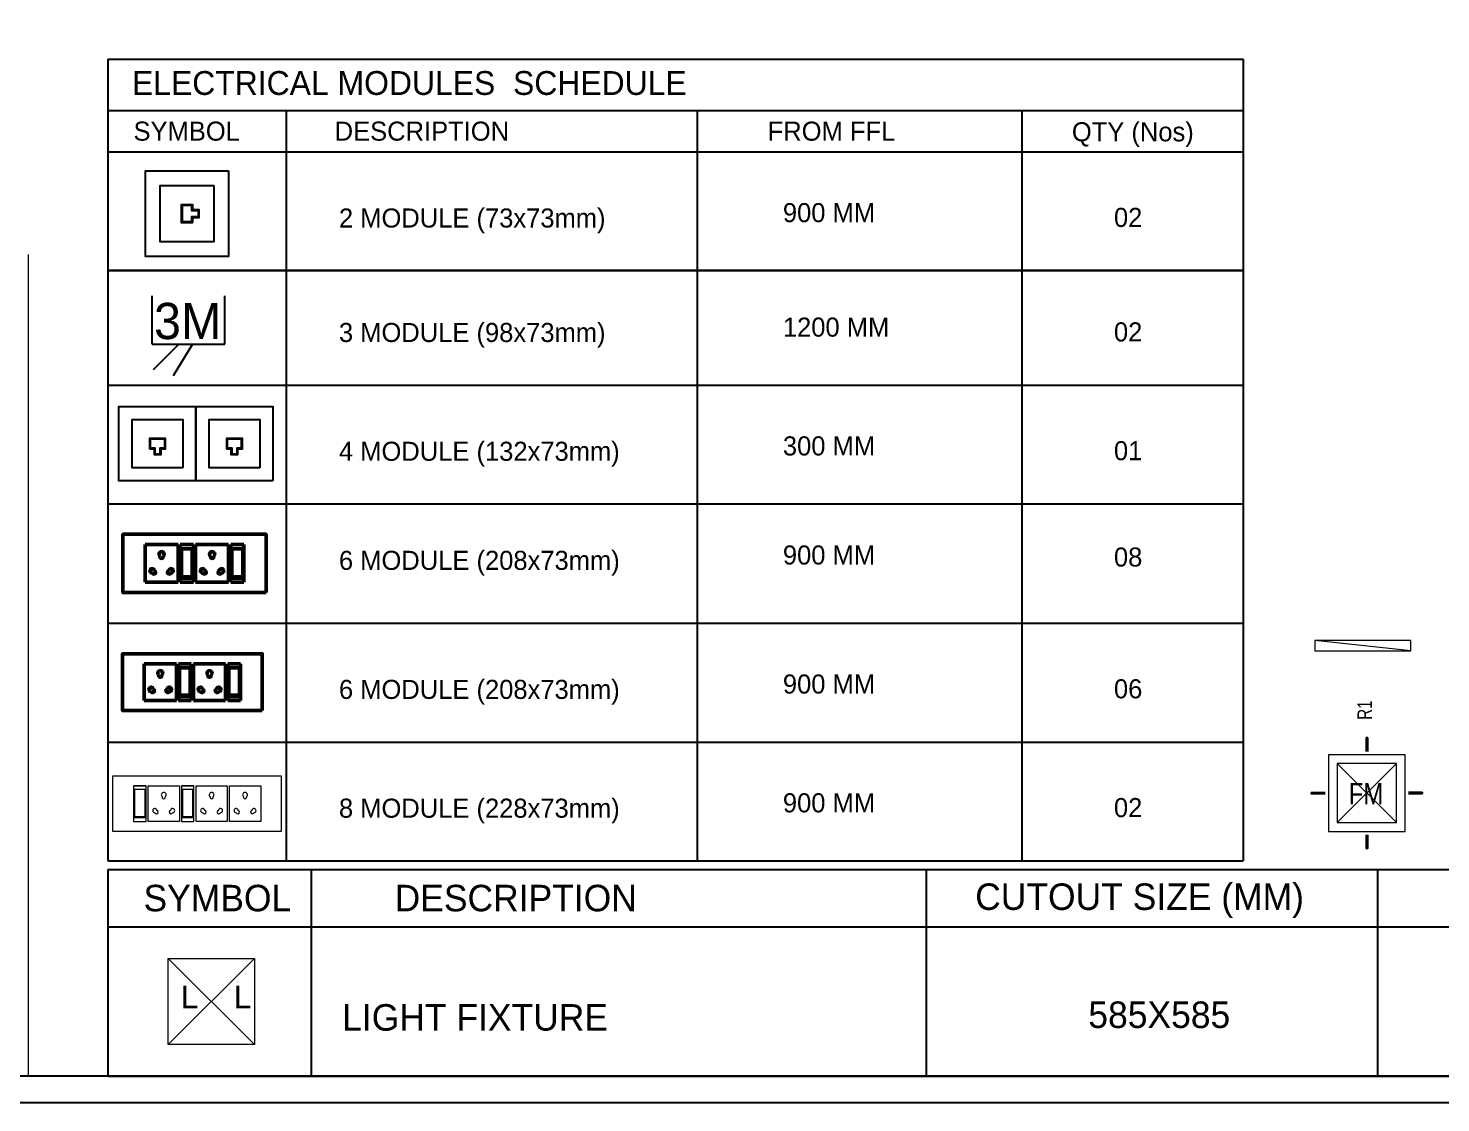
# Model space of a CAD drawing. Header units: millimetres. Extents: x 1327414 to 2124380, y -346496 to -91575.
# Drawn here: x 2096652 to 2107684, y -266856 to -258461 of the extents above; entities that cross this region are included whole.
import ezdxf

# ---------------------------------------------------------------- set-up
doc = ezdxf.new("R2010")
doc.units = ezdxf.units.MM
doc.header["$LTSCALE"] = 600
doc.header["$MEASUREMENT"] = 0
doc.linetypes.add('DASHED', pattern=[0.75, 0.5, -0.25])
for name, color, linetype, lineweight in [('ELBOW_FLANGE', 7, 'Continuous', 0), ('ELE. 2N0S OF 6-16 UPS SOCKETS', 191, 'Continuous', 15), ('MEP_HVAC_RA_RAISERS', 3, 'Continuous', 0), ('Supply Diffusers', 3, 'Continuous', 0)]:
    doc.layers.add(name, color=color, linetype=linetype, lineweight=lineweight)
for name, color, linetype in [('ELE-3M UPS P.SB', 3, 'Continuous'), ('ELE-8M 6-16A UPS SOCKET', 223, 'Continuous'), ('ELE.LAN POINT', 3, 'Continuous'), ('MEP_HVAC_SUPPLY_DIFFUSER', 5, 'Continuous'), ('RCP Legend', 7, 'Continuous')]:
    doc.layers.add(name, color=color, linetype=linetype)
doc.layers.add('ELE-42W EMERGENCY DOWN LIGHT', color=7, linetype='Continuous', lineweight=0, true_color=0x608ec6)
doc.styles.add('ARIAL', font='')
doc.styles.add('ARIEL', font='', dxfattribs={"width": 0.75})
doc.styles.add('ROMAN', font='', dxfattribs={"width": 0.8})
doc.styles.get("Standard").update_dxf_attribs({"font": ''})
doc.styles.get('ARIAL').set_extended_font_data('Arial')
doc.styles.get('ARIEL').set_extended_font_data('SansSerif')
doc.styles.get('ROMAN').set_extended_font_data('Arial')
doc.styles.get('Standard').set_extended_font_data('Stylus BT')

# ---------------------------------------------------------------- blocks, each defined once
blk = doc.blocks.new('54W EME')
for p, q in [((-292.5, 292.5), (292.5, -292.5)), ((292.5, 292.5), (-292.5, -292.5))]:
    blk.add_line(p, q)
at = {"layer": 'ELE-42W EMERGENCY DOWN LIGHT'}
blk.add_lwpolyline([(-292.5, -292.5), (-292.5, 292.5), (292.5, 292.5), (292.5, -292.5)], close=True, dxfattribs=at)
at = {"char_height": 154, "width": 324.958, "attachment_point": 1, "style": 'ARIAL'}
for insert in [(-206.9, 107), (152.9, 107)]:
    blk.add_mtext('L', dxfattribs=dict(at, insert=insert))
blk = doc.blocks.new('Voice')
at = {"layer": 'ELE.LAN POINT', "color": 3}
for points in [[(0, -31.8), (127.9, -31.8), (127.9, 92), (0, 92)], [(21.9, -10), (106, -10), (106, 70.1), (21.9, 70.1)], [(77.3, 21.4), (69.7, 21.4), (69.7, 11.7), (58.1, 11.7), (58.1, 21.4), (50.6, 21.4), (50.6, 38.7), (77.3, 38.7)], [(75.9, 22.8), (68.4, 22.8), (68.4, 13), (59.5, 13), (59.5, 22.8), (52, 22.8), (52, 37.4), (75.9, 37.4)]]:
    blk.add_lwpolyline(points, close=True, dxfattribs=at)
blk = doc.blocks.new('543E')
at = {"layer": 'ELE. 2N0S OF 6-16 UPS SOCKETS', "color": 72, "linetype": 'ByBlock'}
for p, q in [((-123.5, -57), (-123.5, -90.8)), ((-26.5, -57), (-123.5, -57)), ((-26.5, -57), (-123.5, -57)), ((-113, -59.8), (-113, -88)), ((-37, -59.8), (-113, -59.8)), ((-109.6, -59.8), (-109.6, -88)), ((-37, -88), (-37, -59.8)), ((-26.5, -57), (-26.5, -90.8)), ((-26.5, -90.8), (-26.5, -57)), ((-123.5, -90.8), (-26.5, -90.8)), ((-123.5, -96.4), (-26.5, -96.4)), ((-123.5, -181.4), (-123.5, -96.4)), ((-113, -88), (-37, -88)), ((-26.5, -96.4), (-26.5, -181.4)), ((-26.5, -181.4), (-123.5, -181.4)), ((-123.5, -187.1), (-123.5, -220.9)), ((-26.5, -187.1), (-123.5, -187.1)), ((-26.5, -187.1), (-123.5, -187.1)), ((-113, -189.9), (-113, -218)), ((-37, -189.9), (-113, -189.9)), ((-109.6, -189.9), (-109.6, -218)), ((-37, -218), (-37, -189.9)), ((-26.5, -187.1), (-26.5, -220.9)), ((-26.5, -220.9), (-26.5, -187.1)), ((-123.5, -220.9), (-26.5, -220.9)), ((-123.5, -311.5), (-123.5, -226.5)), ((-123.5, -226.5), (-26.5, -226.5)), ((-113, -218), (-37, -218)), ((-26.5, -226.5), (-26.5, -311.5)), ((-26.5, -311.5), (-123.5, -311.5)), ((-123.5, -402.2), (-123.5, -317.1)), ((-123.5, -317.1), (-26.5, -317.1)), ((-26.5, -317.1), (-26.5, -402.2)), ((-26.5, -402.2), (-123.5, -402.2))]:
    blk.add_line(p, q, dxfattribs=at)
blk.add_lwpolyline([(-150, 0), (-150, -459.1), (0, -459.1), (0, 0)], close=True, dxfattribs=at)
for centre, radius, start, end in [((-97.9, -119.2), 4.6, 112.6838, 345.0951), ((-93.9, -114.7), 5.7, 275.2689, 182.51), ((-57.7, -138.9), 4.22, 71.4031, 288.5969), ((-51, -138.9), 6.62, 217.1584, 142.8416), ((-97.9, -158.6), 4.6, 14.9049, 247.3162), ((-93.9, -163.1), 5.7, 177.49, 84.7311), ((-97.9, -249.3), 4.6, 112.6838, 345.0951), ((-93.9, -244.8), 5.7, 275.2689, 182.51), ((-57.7, -269), 4.22, 71.4031, 288.5969), ((-51, -269), 6.62, 217.1584, 142.8416), ((-97.9, -288.7), 4.6, 14.9049, 247.3162), ((-93.9, -293.2), 5.7, 177.49, 84.7311), ((-97.9, -339.9), 4.6, 112.6838, 345.0951), ((-93.9, -335.4), 5.7, 275.2689, 182.51), ((-97.9, -379.4), 4.6, 14.9049, 247.3162), ((-93.9, -383.9), 5.7, 177.49, 84.7311), ((-57.7, -359.7), 4.22, 71.4031, 288.5969), ((-51, -359.7), 6.62, 217.1584, 142.8416)]:
    blk.add_arc(centre, radius, start, end, dxfattribs=at)
blk = doc.blocks.new('3M UPS SB')
at = {"layer": 'ELE-3M UPS P.SB', "color": 3}
for p, q in [((-133.8, 160), (-69.3, 265.2)), ((-88.2, 160), (-3.4, 244.9)), ((-240, 160), (-240, 0)), ((0, 160), (-240, 160)), ((0, 160), (0, 0))]:
    blk.add_line(p, q, dxfattribs=at)
blk.add_text('3M', height=120, rotation=180, dxfattribs=at).set_placement((-6, 143))
blk = doc.blocks.new('6MODULE-UPS')
at = {"layer": 'ELE. 2N0S OF 6-16 UPS SOCKETS', "color": 223, "lineweight": 50}
for p, q in [((-5.7, 91.9), (-5.7, 19.7)), ((-5.7, 91.9), (-5.7, 19.7)), ((19.4, 91.9), (-5.7, 91.9)), ((-5.7, 91.9), (19.4, 91.9)), ((-3.6, 84), (-3.6, 27.6)), ((17.3, 84), (-3.6, 84)), ((17.3, 27.6), (17.3, 84)), ((19.4, 19.7), (19.4, 91.9)), ((23.6, 91.9), (86.9, 91.9)), ((23.6, 19.7), (23.6, 91.9)), ((86.9, 91.9), (86.9, 19.7)), ((91.1, 91.9), (91.1, 19.7)), ((91.1, 91.9), (91.1, 19.7)), ((116.2, 91.9), (91.1, 91.9)), ((91.1, 91.9), (116.2, 91.9)), ((93.2, 84), (93.2, 27.6)), ((114.1, 84), (93.2, 84)), ((114.1, 27.6), (114.1, 84)), ((116.2, 19.7), (116.2, 91.9)), ((120.4, 19.7), (120.4, 91.9)), ((120.4, 91.9), (183.6, 91.9)), ((183.6, 91.9), (183.6, 19.7)), ((-3.6, 30.1), (17.3, 30.1)), ((93.2, 30.1), (114.1, 30.1)), ((-5.7, 19.7), (19.4, 19.7)), ((-3.6, 27.6), (17.3, 27.6)), ((86.9, 19.7), (23.6, 19.7)), ((91.1, 19.7), (116.2, 19.7)), ((93.2, 27.6), (114.1, 27.6)), ((183.6, 19.7), (120.4, 19.7))]:
    blk.add_line(p, q, dxfattribs=at)
blk.add_lwpolyline([(-48.1, 0), (226, 0), (226, 111.6), (-48.1, 111.6)], close=True, dxfattribs=at)
for centre, radius, start, end in [((55.3, 73.6), 4.92, 307.1584, 232.8416), ((55.3, 68.7), 3.14, 161.4031, 18.5969), ((152, 73.6), 4.92, 307.1584, 232.8416), ((152, 68.7), 3.14, 161.4031, 18.5969), ((37.2, 41.7), 4.24, 5.2689, 272.51), ((40.6, 38.8), 3.42, 202.6838, 75.0951), ((69.9, 38.8), 3.42, 104.9049, 337.3162), ((73.3, 41.7), 4.24, 267.49, 174.7311), ((134, 41.7), 4.24, 5.2689, 272.51), ((137.3, 38.8), 3.42, 202.6838, 75.0951), ((166.7, 38.8), 3.42, 104.9049, 337.3162), ((170, 41.7), 4.24, 267.49, 174.7311)]:
    blk.add_arc(centre, radius, start, end, dxfattribs=at)
blk = doc.blocks.new('5Y3AQY')
at = {"layer": 'ELE. 2N0S OF 6-16 UPS SOCKETS', "color": 72, "lineweight": 50}
for p, q in [((-311.5, -26.5), (-277.7, -26.5)), ((-311.5, -123.5), (-311.5, -26.5)), ((-311.5, -123.5), (-311.5, -26.5)), ((-277.7, -26.5), (-277.7, -123.5)), ((-272.1, -26.5), (-272.1, -123.5)), ((-187.1, -26.5), (-272.1, -26.5)), ((-187.1, -123.5), (-187.1, -26.5)), ((-181.4, -26.5), (-147.6, -26.5)), ((-181.4, -123.5), (-181.4, -26.5)), ((-181.4, -123.5), (-181.4, -26.5)), ((-147.6, -26.5), (-147.6, -123.5)), ((-57, -26.5), (-142, -26.5)), ((-142, -26.5), (-142, -123.5)), ((-57, -123.5), (-57, -26.5)), ((-308.7, -37), (-280.5, -37)), ((-308.7, -113), (-308.7, -37)), ((-308.7, -40.4), (-280.5, -40.4)), ((-280.5, -37), (-280.5, -113)), ((-178.6, -37), (-150.4, -37)), ((-178.6, -113), (-178.6, -37)), ((-178.6, -40.4), (-150.4, -40.4)), ((-150.4, -37), (-150.4, -113)), ((-311.5, -123.5), (-277.7, -123.5)), ((-277.7, -123.5), (-311.5, -123.5)), ((-280.5, -113), (-308.7, -113)), ((-272.1, -123.5), (-187.1, -123.5)), ((-181.4, -123.5), (-147.6, -123.5)), ((-147.6, -123.5), (-181.4, -123.5)), ((-150.4, -113), (-178.6, -113)), ((-142, -123.5), (-57, -123.5))]:
    blk.add_line(p, q, dxfattribs=at)
blk.add_lwpolyline([(-368.5, 0), (0, 0), (0, -150), (-368.5, -150)], close=True, dxfattribs=at)
for centre, radius, start, end in [((-253.8, -56.1), 5.7, 87.49, 354.7311), ((-249.3, -52.1), 4.6, 284.9049, 157.3162), ((-209.8, -52.1), 4.6, 22.6838, 255.0951), ((-205.3, -56.1), 5.7, 185.2689, 92.51), ((-123.7, -56.1), 5.7, 87.49, 354.7311), ((-119.2, -52.1), 4.6, 284.9049, 157.3162), ((-79.7, -52.1), 4.6, 22.6838, 255.0951), ((-75.2, -56.1), 5.7, 185.2689, 92.51), ((-229.6, -99), 6.62, 127.1584, 52.8416), ((-229.6, -92.3), 4.22, 341.4031, 198.5969), ((-99.5, -99), 6.62, 127.1584, 52.8416), ((-99.5, -92.3), 4.22, 341.4031, 198.5969)]:
    blk.add_arc(centre, radius, start, end, dxfattribs=at)
blk = doc.blocks.new('FM3')
at = {"layer": 'Supply Diffusers'}
for p, q in [((235, -235), (-235, 235)), ((-235, -235), (235, 235))]:
    blk.add_line(p, q, dxfattribs=at)
at = {"layer": 'Supply Diffusers', "color": 7}
for points in [[(1, 451, 0, 150, 0), (1, 391, 25, 25, 0), (1, 330, 25, 25, 0)], [(-451, -1, 0, 150, 0), (-391, -1, 25, 25, 0), (-330, -1, 25, 25, 0)], [(451, 1, 0, 150, 0), (390, 1, 25, 25, 0), (330, 1, 25, 25, 0)], [(1, -451, 0, 150, 0), (1, -390, 25, 25, 0), (1, -330, 25, 25, 0)]]:
    blk.add_lwpolyline(points, format="xyseb", dxfattribs=at)
at = {"layer": 'Supply Diffusers', "linetype": 'DASHED', "ltscale": 5}
blk.add_lwpolyline([(-305, -305), (305, -305), (305, 305), (-305, 305)], close=True, dxfattribs=at)
at = {"layer": 'Supply Diffusers'}
blk.add_lwpolyline([(-235, -235), (235, -235), (235, 235), (-235, 235)], close=True, dxfattribs=at)
at = {"layer": 'Supply Diffusers', "style": 'ROMAN', "width": 0.8}
blk.add_text('FM', height=170, dxfattribs=at).set_placement((-144, -90))
blk = doc.blocks.new('SA DIFFUSER 600X600MM')
at = {"layer": 'Supply Diffusers', "color": 1, "xscale": 0.9836065573758823, "yscale": 0.9836065573758823, "zscale": 0.9836065573758823}
blk.add_blockref('FM3', (1302830, -127949, 14385), dxfattribs=at)

msp = doc.modelspace()

# ---------------------------------------------------------------- linework, layer by layer
for points in [[(2124380.5, -238045.4), (2124380.5, -266855.7), (2083807.4, -266855.7), (2083807.4, -238045.4)], [(2124171.8, -238254.1), (2124171.8, -266647.1), (2084016, -266647.1), (2084016, -238254.1)]]:
    msp.add_lwpolyline(points, close=True)
at = {"layer": 'ELBOW_FLANGE'}
msp.add_line((2096651.6, -260228.7), (2096651.6, -266647.1), dxfattribs=at)
at = {"layer": 'MEP_HVAC_RA_RAISERS'}
msp.add_line((2107450.7, -263324.3), (2106700.7, -263244.3), dxfattribs=at)
msp.add_lwpolyline([(2107450.7, -263244.3), (2106700.7, -263244.3), (2106700.7, -263324.3), (2107450.7, -263324.3)], close=True, dxfattribs=at)
at = {"layer": 'MEP_HVAC_RA_RAISERS', "lineweight": 25}
msp.add_lwpolyline([(2107110.9, -263347.7, 0, 66.4, 0), (2107110.9, -263425.2, 0, 0, 0), (2107110.9, -263551.8, 0, 0, 0), (2107211, -263551.8, 0, 0, 0), (2106935.9, -263616.2, 0, 0, 0), (2107088.2, -263616.2, 0, 0, 0), (2107088.2, -263711.7, 0, 0, 0)], format="xyseb", dxfattribs=at)
at = {"layer": 'RCP Legend', "lineweight": -3, "ltscale": 250}
for p, q in [((2097272.9, -258701.2), (2106141.5, -258701.2)), ((2097272.9, -259104), (2106141.5, -259104)), ((2097272.9, -265033.4), (2109590.4, -265033.4))]:
    msp.add_line(p, q, dxfattribs=at)
at = {"layer": 'RCP Legend', "lineweight": -3}
for p, q in [((2097272.9, -258701.2), (2097272.9, -264965.3)), ((2106141.5, -258701.2), (2106141.5, -264965.3)), ((2098666.1, -259104), (2098666.1, -264965.3)), ((2101875.2, -259104), (2101875.2, -264965.3)), ((2104412.4, -259104), (2104412.4, -264965.3)), ((2097272.9, -259426.2), (2106141.5, -259426.2)), ((2097272.9, -260354.4), (2106141.5, -260354.4)), ((2097272.9, -260354.4), (2106141.5, -260354.4)), ((2097272.9, -260354.4), (2106141.5, -260354.4)), ((2106141.5, -260354.4), (2097272.9, -260354.4)), ((2097272.9, -260354.4), (2106141.5, -260354.4)), ((2097272.9, -261248.7), (2106141.5, -261248.7)), ((2097272.9, -262176.8), (2106141.5, -262176.8)), ((2097272.9, -263109.1), (2106141.5, -263109.1)), ((2097272.9, -264037.2), (2106141.5, -264037.2)), ((2097272.9, -264965.3), (2106141.5, -264965.3)), ((2097272.9, -265033.4), (2097272.9, -266647.1)), ((2098860.1, -265033.4), (2098860.1, -266647.1)), ((2103665, -265033.4), (2103665, -266647.1)), ((2107188.9, -265033.4), (2107188.9, -266647.1)), ((2097272.9, -265481), (2109590.4, -265481)), ((2097272.9, -266647.1), (2109590.4, -266647.1))]:
    msp.add_line(p, q, dxfattribs=at)

# ---------------------------------------------------------------- block references
at = {"layer": 'ELE-3M UPS P.SB', "color": 6, "xscale": 2.35839843750162, "yscale": 2.35839843750162, "zscale": 2.35839843750162, "rotation": 179.9999999999999}
msp.add_blockref('3M UPS SB', (2097619.9, -260552.2), dxfattribs=at)
at = {"layer": 'ELE-42W EMERGENCY DOWN LIGHT', "linetype": 'ByBlock', "xscale": 1.15, "yscale": 1.15, "zscale": 1.15}
msp.add_blockref('54W EME', (2098081.7, -266063.9), dxfattribs=at)
at = {"layer": 'ELE-8M 6-16A UPS SOCKET', "color": 254, "linetype": 'ByBlock', "true_color": 0xdebad0, "xscale": 2.875, "yscale": 2.875, "zscale": 2.875, "rotation": 90}
msp.add_blockref('543E', (2097310.7, -264303.2), dxfattribs=at)
at = {"layer": 'ELE. 2N0S OF 6-16 UPS SOCKETS', "color": 3, "linetype": 'ByBlock', "xscale": 3.035510417077101, "yscale": 3.035510417077101, "zscale": 3.035510417077101, "rotation": 180}
msp.add_blockref('5Y3AQY', (2097390.8, -262869.9), dxfattribs=at)
at = {"layer": 'ELE. 2N0S OF 6-16 UPS SOCKETS', "xscale": -3.979694104643648, "yscale": 3.979694104643648, "zscale": 3.979694104643648, "rotation": 359.9999999999996}
msp.add_blockref('6MODULE-UPS', (2098287.4, -263791.9), dxfattribs=at)
at = {"layer": 'ELE.LAN POINT', "color": 7, "xscale": -5.223675031961998, "yscale": 5.223675031961998, "zscale": 5.223675031961998, "rotation": 89.99999999999918}
msp.add_blockref('Voice', (2098048.7, -259575.2), dxfattribs=at)
at = {"layer": 'ELE.LAN POINT', "color": 7, "xscale": -4.701307528765799, "yscale": 4.701307528765799, "zscale": 4.701307528765799}
for p in [(2097961.7, -261847.3), (2098562.8, -261847.3)]:
    msp.add_blockref('Voice', p, dxfattribs=at)
at = {"layer": 'MEP_HVAC_SUPPLY_DIFFUSER'}
msp.add_blockref('SA DIFFUSER 600X600MM', (804276.5, -136487.2, -14384.8), dxfattribs=at)

# ---------------------------------------------------------------- texts
at = {"layer": 'MEP_HVAC_RA_RAISERS', "lineweight": 25, "insert": (2107033.2, -263863.4), "char_height": 112.5, "width": 174.151, "attachment_point": 1, "rotation": 90, "style": 'ARIEL'}
msp.add_mtext('R1', dxfattribs=at)
at = {"layer": 'RCP Legend', "lineweight": -3}
for s, height, p in [('ELECTRICAL MODULES  SCHEDULE', 186.3, (2097461.4, -258981.7)), ('SYMBOL', 149.04, (2097473.8, -259339.2)), ('DESCRIPTION', 149.04, (2099045, -259339.2)), (' FROM FFL', 149.04, (2102371.5, -259339.2)), ('QTY (Nos)', 149.04, (2104802.6, -259344.2)), ('2 MODULE (73x73mm)', 149.04, (2099078.3, -260017.8)), ('900 MM', 149.04, (2102545.6, -259976)), ('02', 149.04, (2105131.3, -260013.2)), ('3 MODULE (98x73mm)', 149.04, (2099078.3, -260912.1)), ('1200 MM', 149.04, (2102545.6, -260870.3)), ('02', 149.04, (2105131.3, -260907.6)), ('300 MM', 149.04, (2102545.6, -261798.4)), ('4 MODULE (132x73mm)', 149.04, (2099078.3, -261840.2)), ('01', 149.04, (2105131.3, -261835.7)), ('6 MODULE (208x73mm)', 149.04, (2099078.3, -262692.5)), ('900 MM', 149.04, (2102545.6, -262650.6)), ('08', 149.04, (2105131.3, -262666.5)), ('6 MODULE (208x73mm)', 149.04, (2099078.3, -263700.6)), ('900 MM', 149.04, (2102545.6, -263658.8)), ('06', 149.04, (2105131.3, -263696.1)), ('900 MM', 149.04, (2102545.6, -264586.9)), ('8 MODULE (228x73mm)', 149.04, (2099078.3, -264628.7)), ('02', 149.04, (2105131.3, -264624.2)), ('SYMBOL', 207, (2097551.9, -265360.1)), ('DESCRIPTION', 207, (2099513.2, -265360.1)), ('CUTOUT SIZE (MM)', 207, (2104047.5, -265349.3)), ('585X585', 207, (2104931.2, -266271.6))]:
    msp.add_text(s, height=height, dxfattribs=at).set_placement(p)
at = {"layer": 'RCP Legend', "lineweight": 0}
msp.add_text('LIGHT FIXTURE', height=207, dxfattribs=at).set_placement((2099103.4, -266292.3))

doc.saveas('drawing.dxf')
